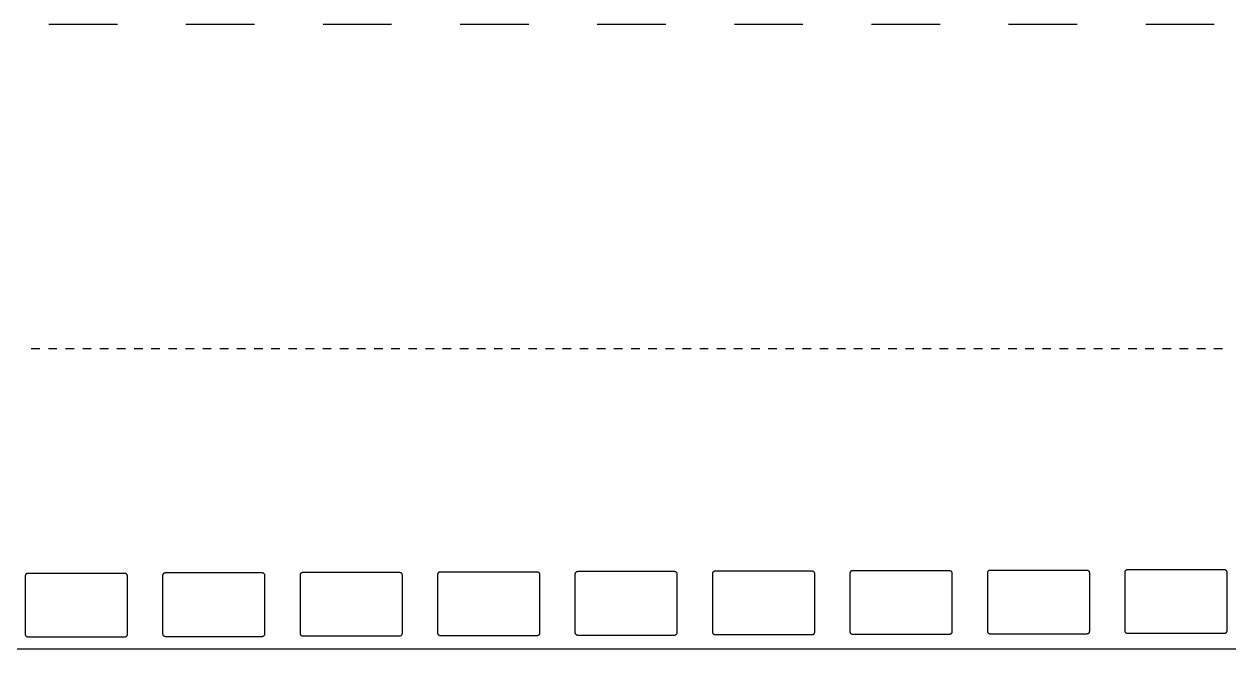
# Model space of a CAD drawing. Extents: x 1 to 211, y 73 to 297.
# Drawn here: x 78.6 to 148.9, y 258.7 to 295.1 of the extents above; entities that cross this region are included whole.
import ezdxf

# ---------------------------------------------------------------- set-up
doc = ezdxf.new("R2010")
doc.units = 0
doc.layers.add('Layer_1', color=7, linetype='CONTINUOUS')

msp = doc.modelspace()

# ---------------------------------------------------------------- linework, layer by layer
at = {"layer": 'Layer_1', "color": 1}
for points in [[(78.705765, 259.496722), (78.705765, 262.928356)], [(78.857071, 263.079662), (84.487247, 263.079662)], [(84.638553, 262.928356), (84.638553, 259.496722)], [(86.725693, 259.522479), (86.725693, 262.954113)], [(86.876999, 263.105419), (92.507175, 263.105419)], [(92.658481, 262.954113), (92.658481, 259.522479)], [(94.745621, 259.548236), (94.745621, 262.97987)], [(94.896927, 263.131176), (100.527103, 263.131176)], [(100.678409, 262.97987), (100.678409, 259.548236)], [(102.76556, 259.573997), (102.76556, 263.005631)], [(102.916866, 263.156937), (108.547042, 263.156937)], [(108.698348, 263.005631), (108.698348, 259.573997)], [(110.78548, 259.599753), (110.78548, 263.031387)], [(110.936786, 263.182693), (116.566962, 263.182693)], [(116.718268, 263.031387), (116.718268, 259.599753)], [(118.80541, 259.62551), (118.80541, 263.057144)], [(118.956716, 263.20845), (124.586892, 263.20845)], [(124.738198, 263.057144), (124.738198, 259.62551)], [(126.82535, 259.651271), (126.82535, 263.082905)], [(126.976656, 263.234211), (132.606832, 263.234211)], [(132.758138, 263.082905), (132.758138, 259.651271)], [(134.84528, 259.677028), (134.84528, 263.108662)], [(134.996586, 263.259968), (140.626762, 263.259968)], [(140.778068, 263.108662), (140.778068, 259.677028)], [(142.86522, 259.702785), (142.86522, 263.134419)], [(143.016526, 263.285725), (148.646702, 263.285725)], [(148.798008, 263.134419), (148.798008, 259.702785)], [(100.527103, 259.39693), (94.896927, 259.39693)], [(108.547042, 259.422691), (102.916866, 259.422691)], [(116.566962, 259.448447), (110.936786, 259.448447)], [(124.586892, 259.474204), (118.956716, 259.474204)], [(132.606832, 259.499965), (126.976656, 259.499965)], [(140.626762, 259.525722), (134.996586, 259.525722)], [(148.646702, 259.551479), (143.016526, 259.551479)], [(84.487247, 259.345416), (78.857071, 259.345416)], [(92.507175, 259.371173), (86.876999, 259.371173)], [(26.22523, 258.657877), (176.23514, 258.657877)]]:
    msp.add_lwpolyline(points, dxfattribs=at)
for points in [[(78.857071, 263.079662)], [(86.876999, 263.105419)], [(94.896927, 263.131176)], [(102.916866, 263.156937)], [(110.936786, 263.182693)], [(118.956716, 263.20845)], [(126.976656, 263.234211)], [(134.996586, 263.259968)], [(143.016526, 263.285725)]]:
    msp.add_lwpolyline(points, close=True, dxfattribs=at)
at = {"layer": 'Layer_1', "color": 5}
for points, knots in [([(80.0702, 295.10314), (80.507936, 295.10314), (81.390289, 295.10314), (82.723756, 295.10314), (83.619486, 295.10314), (84.0706, 295.10314)], [0, 0, 0, 0, 1.313207, 2.647059, 4.0004, 4.0004, 4.0004, 4.0004]), ([(88.0697, 295.10314), (88.510233, 295.10314), (89.395278, 295.10314), (90.728478, 295.10314), (91.621144, 295.10314), (92.0693, 295.10314)], [0, 0, 0, 0, 1.3216, 2.655133, 3.9996, 3.9996, 3.9996, 3.9996]), ([(96.069, 295.10314), (96.511556, 295.10314), (97.398556, 295.10314), (98.731556, 295.10314), (99.622, 295.10314), (100.068, 295.10314)], [0, 0, 0, 0, 1.327667, 2.661, 3.999, 3.999, 3.999, 3.999]), ([(104.068, 295.10314), (104.512506, 295.10314), (105.401667, 295.10314), (106.735333, 295.10314), (107.624494, 295.10314), (108.069, 295.10314)], [0, 0, 0, 0, 1.333519, 2.667481, 4.001, 4.001, 4.001, 4.001]), ([(112.068, 295.10314), (112.514049, 295.10314), (113.404667, 295.10314), (114.738, 295.10314), (115.625284, 295.10314), (116.068, 295.10314)], [0, 0, 0, 0, 1.338148, 2.671852, 4, 4, 4, 4]), ([(120.069, 295.10314), (120.517049, 295.10314), (121.409667, 295.10314), (122.743, 295.10314), (123.628284, 295.10314), (124.069, 295.10314)], [0, 0, 0, 0, 1.344148, 2.677852, 4, 4, 4, 4]), ([(128.069, 295.10314), (128.519938, 295.10314), (129.415444, 295.10314), (130.748778, 295.10314), (131.631173, 295.10314), (132.069, 295.10314)], [0, 0, 0, 0, 1.352815, 2.686519, 4, 4, 4, 4]), ([(136.068, 295.10314), (136.523679, 295.10314), (137.424, 295.10314), (138.757333, 295.10314), (139.634988, 295.10314), (140.068, 295.10314)], [0, 0, 0, 0, 1.367037, 2.700963, 4, 4, 4, 4]), ([(144.069, 295.10314), (144.53616, 295.10314), (145.448111, 295.10314), (146.781444, 295.10314), (147.647617, 295.10314), (148.069, 295.10314)], [0, 0, 0, 0, 1.401481, 2.735852, 4, 4, 4, 4]), ([(79.0421, 276.1739), (79.097532, 276.1739), (79.208522, 276.1739), (79.375189, 276.1739), (79.486423, 276.1739), (79.5421, 276.1739)], [0, 0, 0, 0, 0.166296, 0.33297, 0.5, 0.5, 0.5, 0.5]), ([(80.0426, 276.1739), (80.098147, 276.1739), (80.209344, 276.1739), (80.376311, 276.1739), (80.487731, 276.1739), (80.5435, 276.1739)], [0, 0, 0, 0, 0.166641, 0.333593, 0.5009, 0.5009, 0.5009, 0.5009]), ([(81.0433, 276.1739), (81.098756, 276.1739), (81.209778, 276.1739), (81.376478, 276.1739), (81.487722, 276.1739), (81.5434, 276.1739)], [0, 0, 0, 0, 0.166367, 0.333067, 0.5001, 0.5001, 0.5001, 0.5001]), ([(82.0435, 276.1739), (82.098956, 276.1739), (82.209978, 276.1739), (82.376678, 276.1739), (82.487922, 276.1739), (82.5436, 276.1739)], [0, 0, 0, 0, 0.166367, 0.333067, 0.5001, 0.5001, 0.5001, 0.5001]), ([(83.0436, 276.1739), (83.09903, 276.1739), (83.21, 276.1739), (83.3766, 276.1739), (83.48777, 276.1739), (83.5434, 276.1739)], [0, 0, 0, 0, 0.166289, 0.332911, 0.4998, 0.4998, 0.4998, 0.4998]), ([(84.0443, 276.1739), (84.09982, 276.1739), (84.210956, 276.1739), (84.377789, 276.1739), (84.489102, 276.1739), (84.5448, 276.1739)], [0, 0, 0, 0, 0.166559, 0.333407, 0.5005, 0.5005, 0.5005, 0.5005]), ([(85.0449, 276.1739), (85.100335, 276.1739), (85.211278, 276.1739), (85.377811, 276.1739), (85.48891, 276.1739), (85.5445, 276.1739)], [0, 0, 0, 0, 0.166304, 0.33283, 0.4996, 0.4996, 0.4996, 0.4996]), ([(86.0448, 276.1739), (86.100378, 276.1739), (86.211622, 276.1739), (86.378622, 276.1739), (86.490044, 276.1739), (86.5458, 276.1739)], [0, 0, 0, 0, 0.166733, 0.333733, 0.501, 0.501, 0.501, 0.501]), ([(87.046, 276.1739), (87.10141, 276.1739), (87.212311, 276.1739), (87.378778, 276.1739), (87.489835, 276.1739), (87.5454, 276.1739)], [0, 0, 0, 0, 0.16623, 0.332704, 0.4994, 0.4994, 0.4994, 0.4994]), ([(88.0452, 276.1739), (88.1007, 276.1739), (88.211767, 276.1739), (88.378467, 276.1739), (88.489667, 276.1739), (88.5453, 276.1739)], [0, 0, 0, 0, 0.1665, 0.3332, 0.5001, 0.5001, 0.5001, 0.5001]), ([(89.0445, 276.1739), (89.100058, 276.1739), (89.211233, 276.1739), (89.3781, 276.1739), (89.489409, 276.1739), (89.5451, 276.1739)], [0, 0, 0, 0, 0.166674, 0.333526, 0.5006, 0.5006, 0.5006, 0.5006]), ([(90.0446, 276.1739), (90.10019, 276.1739), (90.211422, 276.1739), (90.378356, 276.1739), (90.489699, 276.1739), (90.5454, 276.1739)], [0, 0, 0, 0, 0.16677, 0.333696, 0.5008, 0.5008, 0.5008, 0.5008]), ([(91.045, 276.1739), (91.100574, 276.1739), (91.211789, 276.1739), (91.378689, 276.1739), (91.490015, 276.1739), (91.5457, 276.1739)], [0, 0, 0, 0, 0.166722, 0.333644, 0.5007, 0.5007, 0.5007, 0.5007]), ([(92.045, 276.1739), (92.100556, 276.1739), (92.211711, 276.1739), (92.378511, 276.1739), (92.489756, 276.1739), (92.5454, 276.1739)], [0, 0, 0, 0, 0.166667, 0.333467, 0.5004, 0.5004, 0.5004, 0.5004]), ([(93.0455, 276.1739), (93.100989, 276.1739), (93.212011, 276.1739), (93.378611, 276.1739), (93.489722, 276.1739), (93.5453, 276.1739)], [0, 0, 0, 0, 0.166467, 0.333067, 0.4998, 0.4998, 0.4998, 0.4998]), ([(94.0459, 276.1739), (94.101431, 276.1739), (94.212544, 276.1739), (94.379278, 276.1739), (94.49048, 276.1739), (94.5461, 276.1739)], [0, 0, 0, 0, 0.166593, 0.333341, 0.5002, 0.5002, 0.5002, 0.5002]), ([(95.0456, 276.1739), (95.101154, 276.1739), (95.2123, 276.1739), (95.379067, 276.1739), (95.490279, 276.1739), (95.5459, 276.1739)], [0, 0, 0, 0, 0.166663, 0.333437, 0.5003, 0.5003, 0.5003, 0.5003]), ([(96.0467, 276.1739), (96.102221, 276.1739), (96.2133, 276.1739), (96.379967, 276.1739), (96.491112, 276.1739), (96.5467, 276.1739)], [0, 0, 0, 0, 0.166563, 0.333237, 0.5, 0.5, 0.5, 0.5]), ([(97.046, 276.1739), (97.101479, 276.1739), (97.212467, 276.1739), (97.379, 276.1739), (97.490054, 276.1739), (97.5456, 276.1739)], [0, 0, 0, 0, 0.166437, 0.332963, 0.4996, 0.4996, 0.4996, 0.4996]), ([(98.0455, 276.1739), (98.101044, 276.1739), (98.212156, 276.1739), (98.378856, 276.1739), (98.490011, 276.1739), (98.5456, 276.1739)], [0, 0, 0, 0, 0.166633, 0.333333, 0.5001, 0.5001, 0.5001, 0.5001]), ([(99.0459, 276.1739), (99.101469, 276.1739), (99.212622, 276.1739), (99.379389, 276.1739), (99.490586, 276.1739), (99.5462, 276.1739)], [0, 0, 0, 0, 0.166707, 0.333459, 0.5003, 0.5003, 0.5003, 0.5003]), ([(100.047, 276.1739), (100.102432, 276.1739), (100.213444, 276.1739), (100.380111, 276.1739), (100.491346, 276.1739), (100.547, 276.1739)], [0, 0, 0, 0, 0.166296, 0.333037, 0.5, 0.5, 0.5, 0.5]), ([(101.047, 276.1739), (101.10258, 276.1739), (101.213667, 276.1739), (101.380333, 276.1739), (101.49142, 276.1739), (101.547, 276.1739)], [0, 0, 0, 0, 0.166741, 0.333259, 0.5, 0.5, 0.5, 0.5]), ([(102.047, 276.1739), (102.102346, 276.1739), (102.213111, 276.1739), (102.379444, 276.1739), (102.490432, 276.1739), (102.546, 276.1739)], [0, 0, 0, 0, 0.166037, 0.332296, 0.499, 0.499, 0.499, 0.499]), ([(103.046, 276.1739), (103.10158, 276.1739), (103.212667, 276.1739), (103.379333, 276.1739), (103.49042, 276.1739), (103.546, 276.1739)], [0, 0, 0, 0, 0.166741, 0.333259, 0.5, 0.5, 0.5, 0.5]), ([(104.046, 276.1739), (104.10158, 276.1739), (104.212667, 276.1739), (104.379333, 276.1739), (104.49042, 276.1739), (104.546, 276.1739)], [0, 0, 0, 0, 0.166741, 0.333259, 0.5, 0.5, 0.5, 0.5]), ([(105.047, 276.1739), (105.10258, 276.1739), (105.213667, 276.1739), (105.380333, 276.1739), (105.49142, 276.1739), (105.547, 276.1739)], [0, 0, 0, 0, 0.166741, 0.333259, 0.5, 0.5, 0.5, 0.5]), ([(108.046, 276.1739), (108.10158, 276.1739), (108.212667, 276.1739), (108.379333, 276.1739), (108.49042, 276.1739), (108.546, 276.1739)], [0, 0, 0, 0, 0.166741, 0.333259, 0.5, 0.5, 0.5, 0.5]), ([(109.046, 276.1739), (109.10158, 276.1739), (109.212667, 276.1739), (109.379333, 276.1739), (109.49042, 276.1739), (109.546, 276.1739)], [0, 0, 0, 0, 0.166741, 0.333259, 0.5, 0.5, 0.5, 0.5]), ([(110.046, 276.1739), (110.101654, 276.1739), (110.212889, 276.1739), (110.379556, 276.1739), (110.490568, 276.1739), (110.546, 276.1739)], [0, 0, 0, 0, 0.166963, 0.333704, 0.5, 0.5, 0.5, 0.5]), ([(111.046, 276.1739), (111.101568, 276.1739), (111.212556, 276.1739), (111.378889, 276.1739), (111.489654, 276.1739), (111.545, 276.1739)], [0, 0, 0, 0, 0.166704, 0.332963, 0.499, 0.499, 0.499, 0.499]), ([(112.045, 276.1739), (112.10042, 276.1739), (112.211333, 276.1739), (112.377667, 276.1739), (112.48858, 276.1739), (112.544, 276.1739)], [0, 0, 0, 0, 0.166259, 0.332741, 0.499, 0.499, 0.499, 0.499]), ([(113.043, 276.1739), (113.09858, 276.1739), (113.209667, 276.1739), (113.376333, 276.1739), (113.48742, 276.1739), (113.543, 276.1739)], [0, 0, 0, 0, 0.166741, 0.333259, 0.5, 0.5, 0.5, 0.5]), ([(114.044, 276.1739), (114.09958, 276.1739), (114.210667, 276.1739), (114.377333, 276.1739), (114.48842, 276.1739), (114.544, 276.1739)], [0, 0, 0, 0, 0.166741, 0.333259, 0.5, 0.5, 0.5, 0.5]), ([(115.044, 276.1739), (115.09958, 276.1739), (115.210667, 276.1739), (115.377333, 276.1739), (115.48842, 276.1739), (115.544, 276.1739)], [0, 0, 0, 0, 0.166741, 0.333259, 0.5, 0.5, 0.5, 0.5]), ([(116.044, 276.1739), (116.099654, 276.1739), (116.210889, 276.1739), (116.377556, 276.1739), (116.488568, 276.1739), (116.544, 276.1739)], [0, 0, 0, 0, 0.166963, 0.333704, 0.5, 0.5, 0.5, 0.5]), ([(117.045, 276.1739), (117.100568, 276.1739), (117.211556, 276.1739), (117.377889, 276.1739), (117.488654, 276.1739), (117.544, 276.1739)], [0, 0, 0, 0, 0.166704, 0.332963, 0.499, 0.499, 0.499, 0.499]), ([(118.045, 276.1739), (118.100654, 276.1739), (118.211889, 276.1739), (118.378556, 276.1739), (118.489568, 276.1739), (118.545, 276.1739)], [0, 0, 0, 0, 0.166963, 0.333704, 0.5, 0.5, 0.5, 0.5]), ([(119.045, 276.1739), (119.10042, 276.1739), (119.211333, 276.1739), (119.377667, 276.1739), (119.48858, 276.1739), (119.544, 276.1739)], [0, 0, 0, 0, 0.166259, 0.332741, 0.499, 0.499, 0.499, 0.499]), ([(120.043, 276.1739), (120.09858, 276.1739), (120.209667, 276.1739), (120.376333, 276.1739), (120.48742, 276.1739), (120.543, 276.1739)], [0, 0, 0, 0, 0.166741, 0.333259, 0.5, 0.5, 0.5, 0.5]), ([(122.043, 276.1739), (122.098815, 276.1739), (122.210222, 276.1739), (122.377222, 276.1739), (122.488407, 276.1739), (122.544, 276.1739)], [0, 0, 0, 0, 0.167444, 0.334222, 0.501, 0.501, 0.501, 0.501]), ([(123.044, 276.1739), (123.09958, 276.1739), (123.210667, 276.1739), (123.377333, 276.1739), (123.48842, 276.1739), (123.544, 276.1739)], [0, 0, 0, 0, 0.166741, 0.333259, 0.5, 0.5, 0.5, 0.5]), ([(124.044, 276.1739), (124.099654, 276.1739), (124.210889, 276.1739), (124.377556, 276.1739), (124.488568, 276.1739), (124.544, 276.1739)], [0, 0, 0, 0, 0.166963, 0.333704, 0.5, 0.5, 0.5, 0.5]), ([(125.045, 276.1739), (125.10058, 276.1739), (125.211667, 276.1739), (125.378333, 276.1739), (125.48942, 276.1739), (125.545, 276.1739)], [0, 0, 0, 0, 0.166741, 0.333259, 0.5, 0.5, 0.5, 0.5]), ([(126.044, 276.1739), (126.099654, 276.1739), (126.210889, 276.1739), (126.377556, 276.1739), (126.488568, 276.1739), (126.544, 276.1739)], [0, 0, 0, 0, 0.166963, 0.333704, 0.5, 0.5, 0.5, 0.5]), ([(129.045, 276.1739), (129.100568, 276.1739), (129.211556, 276.1739), (129.377889, 276.1739), (129.488654, 276.1739), (129.544, 276.1739)], [0, 0, 0, 0, 0.166704, 0.332963, 0.499, 0.499, 0.499, 0.499]), ([(130.044, 276.1739), (130.099568, 276.1739), (130.210556, 276.1739), (130.376889, 276.1739), (130.487654, 276.1739), (130.543, 276.1739)], [0, 0, 0, 0, 0.166704, 0.332963, 0.499, 0.499, 0.499, 0.499]), ([(131.042, 276.1739), (131.097802, 276.1739), (131.209111, 276.1739), (131.375778, 276.1739), (131.486642, 276.1739), (131.542, 276.1739)], [0, 0, 0, 0, 0.167407, 0.333926, 0.5, 0.5, 0.5, 0.5]), ([(132.042, 276.1739), (132.097802, 276.1739), (132.209111, 276.1739), (132.375778, 276.1739), (132.486642, 276.1739), (132.542, 276.1739)], [0, 0, 0, 0, 0.167407, 0.333926, 0.5, 0.5, 0.5, 0.5]), ([(133.042, 276.1739), (133.097654, 276.1739), (133.208889, 276.1739), (133.375556, 276.1739), (133.486568, 276.1739), (133.542, 276.1739)], [0, 0, 0, 0, 0.166963, 0.333704, 0.5, 0.5, 0.5, 0.5]), ([(134.042, 276.1739), (134.097568, 276.1739), (134.208556, 276.1739), (134.374889, 276.1739), (134.485654, 276.1739), (134.541, 276.1739)], [0, 0, 0, 0, 0.166704, 0.332963, 0.499, 0.499, 0.499, 0.499]), ([(135.042, 276.1739), (135.097568, 276.1739), (135.208556, 276.1739), (135.374889, 276.1739), (135.485654, 276.1739), (135.541, 276.1739)], [0, 0, 0, 0, 0.166704, 0.332963, 0.499, 0.499, 0.499, 0.499]), ([(136.041, 276.1739), (136.096642, 276.1739), (136.207778, 276.1739), (136.374111, 276.1739), (136.484802, 276.1739), (136.54, 276.1739)], [0, 0, 0, 0, 0.166926, 0.333407, 0.499, 0.499, 0.499, 0.499]), ([(137.041, 276.1739), (137.096802, 276.1739), (137.208111, 276.1739), (137.374778, 276.1739), (137.485642, 276.1739), (137.541, 276.1739)], [0, 0, 0, 0, 0.167407, 0.333926, 0.5, 0.5, 0.5, 0.5]), ([(138.041, 276.1739), (138.096568, 276.1739), (138.207556, 276.1739), (138.373889, 276.1739), (138.484654, 276.1739), (138.54, 276.1739)], [0, 0, 0, 0, 0.166704, 0.332963, 0.499, 0.499, 0.499, 0.499]), ([(139.04, 276.1739), (139.095654, 276.1739), (139.206889, 276.1739), (139.373556, 276.1739), (139.484568, 276.1739), (139.54, 276.1739)], [0, 0, 0, 0, 0.166963, 0.333704, 0.5, 0.5, 0.5, 0.5]), ([(140.04, 276.1739), (140.095975, 276.1739), (140.207778, 276.1739), (140.375111, 276.1739), (140.486469, 276.1739), (140.542, 276.1739)], [0, 0, 0, 0, 0.167926, 0.335407, 0.502, 0.502, 0.502, 0.502]), ([(141.042, 276.1739), (141.097802, 276.1739), (141.209111, 276.1739), (141.375778, 276.1739), (141.486642, 276.1739), (141.542, 276.1739)], [0, 0, 0, 0, 0.167407, 0.333926, 0.5, 0.5, 0.5, 0.5]), ([(142.042, 276.1739), (142.097802, 276.1739), (142.209111, 276.1739), (142.375778, 276.1739), (142.486642, 276.1739), (142.542, 276.1739)], [0, 0, 0, 0, 0.167407, 0.333926, 0.5, 0.5, 0.5, 0.5]), ([(143.043, 276.1739), (143.098877, 276.1739), (143.210333, 276.1739), (143.377, 276.1739), (143.48779, 276.1739), (143.543, 276.1739)], [0, 0, 0, 0, 0.16763, 0.33437, 0.5, 0.5, 0.5, 0.5]), ([(144.043, 276.1739), (144.09879, 276.1739), (144.21, 276.1739), (144.376333, 276.1739), (144.486877, 276.1739), (144.542, 276.1739)], [0, 0, 0, 0, 0.16737, 0.33363, 0.499, 0.499, 0.499, 0.499]), ([(145.043, 276.1739), (145.099037, 276.1739), (145.210667, 276.1739), (145.377667, 276.1739), (145.48863, 276.1739), (145.544, 276.1739)], [0, 0, 0, 0, 0.168111, 0.334889, 0.501, 0.501, 0.501, 0.501]), ([(146.044, 276.1739), (146.100037, 276.1739), (146.211667, 276.1739), (146.378667, 276.1739), (146.48963, 276.1739), (146.545, 276.1739)], [0, 0, 0, 0, 0.168111, 0.334889, 0.501, 0.501, 0.501, 0.501]), ([(147.045, 276.1739), (147.101111, 276.1739), (147.212889, 276.1739), (147.379889, 276.1739), (147.490778, 276.1739), (147.546, 276.1739)], [0, 0, 0, 0, 0.168333, 0.335333, 0.501, 0.501, 0.501, 0.501]), ([(148.045, 276.1739), (148.101012, 276.1739), (148.212444, 276.1739), (148.378778, 276.1739), (148.489099, 276.1739), (148.544, 276.1739)], [0, 0, 0, 0, 0.168037, 0.334296, 0.499, 0.499, 0.499, 0.499])]:
    msp.add_open_spline(points, degree=3, knots=knots, dxfattribs=at)
for points in [[(106.046, 276.1739), (106.101667, 276.1739), (106.213, 276.1739), (106.38, 276.1739), (106.491333, 276.1739), (106.547, 276.1739)], [(107.046, 276.1739), (107.101667, 276.1739), (107.213, 276.1739), (107.38, 276.1739), (107.491333, 276.1739), (107.547, 276.1739)], [(121.043, 276.1739), (121.098667, 276.1739), (121.21, 276.1739), (121.377, 276.1739), (121.488333, 276.1739), (121.544, 276.1739)], [(127.044, 276.1739), (127.099667, 276.1739), (127.211, 276.1739), (127.378, 276.1739), (127.489333, 276.1739), (127.545, 276.1739)], [(128.044, 276.1739), (128.099667, 276.1739), (128.211, 276.1739), (128.378, 276.1739), (128.489333, 276.1739), (128.545, 276.1739)]]:
    msp.add_open_spline(points, degree=3, dxfattribs=at)
at = {"layer": 'Layer_1', "color": 1}
for points, knots in [([(78.705765, 262.928356), (78.706774, 262.941597), (78.708783, 262.96797), (78.724658, 263.004865), (78.748812, 263.036615), (78.780562, 263.060769), (78.817457, 263.076644), (78.84383, 263.078653), (78.857071, 263.079662)], [0, 0, 0, 0, 0.039608, 0.078889, 0.118497, 0.158105, 0.197385, 0.236994, 0.236994, 0.236994, 0.236994]), ([(84.487247, 263.079662), (84.500488, 263.078653), (84.526861, 263.076644), (84.563756, 263.060769), (84.595506, 263.036615), (84.619659, 263.004865), (84.635535, 262.96797), (84.637544, 262.941597), (84.638553, 262.928356)], [0, 0, 0, 0, 0.039608, 0.078889, 0.118497, 0.158105, 0.197385, 0.236994, 0.236994, 0.236994, 0.236994]), ([(86.725693, 262.954113), (86.726702, 262.967354), (86.728711, 262.993727), (86.744586, 263.030622), (86.76874, 263.062372), (86.80049, 263.086526), (86.837385, 263.102401), (86.863758, 263.10441), (86.876999, 263.105419)], [0, 0, 0, 0, 0.039608, 0.078889, 0.118497, 0.158105, 0.197385, 0.236994, 0.236994, 0.236994, 0.236994]), ([(92.507175, 263.105419), (92.520416, 263.10441), (92.546789, 263.102401), (92.583684, 263.086526), (92.615434, 263.062372), (92.639587, 263.030622), (92.655463, 262.993727), (92.657472, 262.967354), (92.658481, 262.954113)], [0, 0, 0, 0, 0.039608, 0.078889, 0.118497, 0.158105, 0.197385, 0.236994, 0.236994, 0.236994, 0.236994]), ([(94.745621, 262.97987), (94.74663, 262.993111), (94.748639, 263.019484), (94.764514, 263.056379), (94.788668, 263.088129), (94.820418, 263.112283), (94.857313, 263.128158), (94.883686, 263.130167), (94.896927, 263.131176)], [0, 0, 0, 0, 0.039608, 0.078889, 0.118497, 0.158105, 0.197385, 0.236994, 0.236994, 0.236994, 0.236994]), ([(100.527103, 263.131176), (100.553615, 263.127014), (100.605855, 263.118814), (100.666047, 263.058622), (100.674247, 263.006383), (100.678409, 262.97987)], [0, 0, 0, 0, 0.079112, 0.155877, 0.234989, 0.234989, 0.234989, 0.234989]), ([(102.76556, 263.005631), (102.766569, 263.018872), (102.768578, 263.045245), (102.784453, 263.08214), (102.808607, 263.11389), (102.840357, 263.138044), (102.877252, 263.153919), (102.903625, 263.155928), (102.916866, 263.156937)], [0, 0, 0, 0, 0.039608, 0.078889, 0.118497, 0.158105, 0.197385, 0.236994, 0.236994, 0.236994, 0.236994]), ([(108.547042, 263.156937), (108.560283, 263.155928), (108.586656, 263.153919), (108.623551, 263.138044), (108.655301, 263.11389), (108.679454, 263.08214), (108.69533, 263.045245), (108.697339, 263.018872), (108.698348, 263.005631)], [0, 0, 0, 0, 0.039608, 0.078889, 0.118497, 0.158105, 0.197385, 0.236994, 0.236994, 0.236994, 0.236994]), ([(110.78548, 263.031387), (110.786489, 263.044628), (110.788498, 263.071001), (110.804373, 263.107896), (110.828527, 263.139646), (110.860277, 263.1638), (110.897172, 263.179675), (110.923545, 263.181684), (110.936786, 263.182693)], [0, 0, 0, 0, 0.039608, 0.078889, 0.118497, 0.158105, 0.197385, 0.236994, 0.236994, 0.236994, 0.236994]), ([(116.566962, 263.182693), (116.580203, 263.181684), (116.606576, 263.179675), (116.643471, 263.1638), (116.675221, 263.139646), (116.699374, 263.107896), (116.71525, 263.071001), (116.717259, 263.044628), (116.718268, 263.031387)], [0, 0, 0, 0, 0.039608, 0.078889, 0.118497, 0.158105, 0.197385, 0.236994, 0.236994, 0.236994, 0.236994]), ([(118.80541, 263.057144), (118.806419, 263.070385), (118.808428, 263.096758), (118.824303, 263.133653), (118.848457, 263.165403), (118.880207, 263.189557), (118.917102, 263.205432), (118.943475, 263.207441), (118.956716, 263.20845)], [0, 0, 0, 0, 0.039608, 0.078889, 0.118497, 0.158105, 0.197385, 0.236994, 0.236994, 0.236994, 0.236994]), ([(124.586892, 263.20845), (124.600133, 263.207441), (124.626506, 263.205432), (124.663401, 263.189557), (124.695151, 263.165403), (124.719304, 263.133653), (124.73518, 263.096758), (124.737189, 263.070385), (124.738198, 263.057144)], [0, 0, 0, 0, 0.039608, 0.078889, 0.118497, 0.158105, 0.197385, 0.236994, 0.236994, 0.236994, 0.236994]), ([(126.82535, 263.082905), (126.826359, 263.096146), (126.828368, 263.122519), (126.844243, 263.159414), (126.868397, 263.191164), (126.900147, 263.215318), (126.937042, 263.231193), (126.963415, 263.233202), (126.976656, 263.234211)], [0, 0, 0, 0, 0.039608, 0.078889, 0.118497, 0.158105, 0.197385, 0.236994, 0.236994, 0.236994, 0.236994]), ([(132.606832, 263.234211), (132.620073, 263.233202), (132.646446, 263.231193), (132.683341, 263.215318), (132.715091, 263.191164), (132.739244, 263.159414), (132.75512, 263.122519), (132.757129, 263.096146), (132.758138, 263.082905)], [0, 0, 0, 0, 0.039608, 0.078889, 0.118497, 0.158105, 0.197385, 0.236994, 0.236994, 0.236994, 0.236994]), ([(134.84528, 263.108662), (134.846289, 263.121903), (134.848298, 263.148276), (134.864173, 263.185171), (134.888327, 263.216921), (134.920077, 263.241075), (134.956972, 263.25695), (134.983345, 263.258959), (134.996586, 263.259968)], [0, 0, 0, 0, 0.039608, 0.078889, 0.118497, 0.158105, 0.197385, 0.236994, 0.236994, 0.236994, 0.236994]), ([(140.626762, 263.259968), (140.640003, 263.258959), (140.666376, 263.25695), (140.703271, 263.241075), (140.735021, 263.216921), (140.759174, 263.185171), (140.77505, 263.148276), (140.777059, 263.121903), (140.778068, 263.108662)], [0, 0, 0, 0, 0.039608, 0.078889, 0.118497, 0.158105, 0.197385, 0.236994, 0.236994, 0.236994, 0.236994]), ([(142.86522, 263.134419), (142.866229, 263.14766), (142.868238, 263.174033), (142.884113, 263.210928), (142.908267, 263.242678), (142.940017, 263.266832), (142.976912, 263.282707), (143.003285, 263.284716), (143.016526, 263.285725)], [0, 0, 0, 0, 0.039608, 0.078889, 0.118497, 0.158105, 0.197385, 0.236994, 0.236994, 0.236994, 0.236994]), ([(148.646702, 263.285725), (148.659943, 263.284716), (148.686316, 263.282707), (148.723211, 263.266832), (148.754961, 263.242678), (148.779114, 263.210928), (148.79499, 263.174033), (148.796999, 263.14766), (148.798008, 263.134419)], [0, 0, 0, 0, 0.039608, 0.078889, 0.118497, 0.158105, 0.197385, 0.236994, 0.236994, 0.236994, 0.236994]), ([(78.857071, 259.345416), (78.84383, 259.346424), (78.817457, 259.348433), (78.780562, 259.364309), (78.748812, 259.388463), (78.724658, 259.420213), (78.708783, 259.457108), (78.706774, 259.483481), (78.705765, 259.496722)], [0, 0, 0, 0, 0.039608, 0.078889, 0.118497, 0.158105, 0.197385, 0.236994, 0.236994, 0.236994, 0.236994]), ([(84.638553, 259.496722), (84.637544, 259.483481), (84.635535, 259.457108), (84.619659, 259.420213), (84.595506, 259.388463), (84.563756, 259.364309), (84.526861, 259.348433), (84.500488, 259.346424), (84.487247, 259.345416)], [0, 0, 0, 0, 0.039608, 0.078889, 0.118497, 0.158105, 0.197385, 0.236994, 0.236994, 0.236994, 0.236994]), ([(86.876999, 259.371173), (86.863758, 259.372181), (86.837385, 259.37419), (86.80049, 259.390066), (86.76874, 259.41422), (86.744586, 259.44597), (86.728711, 259.482865), (86.726702, 259.509238), (86.725693, 259.522479)], [0, 0, 0, 0, 0.039608, 0.078889, 0.118497, 0.158105, 0.197385, 0.236994, 0.236994, 0.236994, 0.236994]), ([(92.658481, 259.522479), (92.657472, 259.509238), (92.655463, 259.482865), (92.639587, 259.44597), (92.615434, 259.41422), (92.583684, 259.390066), (92.546789, 259.37419), (92.520416, 259.372181), (92.507175, 259.371173)], [0, 0, 0, 0, 0.039608, 0.078889, 0.118497, 0.158105, 0.197385, 0.236994, 0.236994, 0.236994, 0.236994]), ([(94.896927, 259.39693), (94.883686, 259.397938), (94.857313, 259.399947), (94.820418, 259.415823), (94.788668, 259.439977), (94.764514, 259.471727), (94.748639, 259.508622), (94.74663, 259.534995), (94.745621, 259.548236)], [0, 0, 0, 0, 0.039608, 0.078889, 0.118497, 0.158105, 0.197385, 0.236994, 0.236994, 0.236994, 0.236994]), ([(100.678409, 259.548236), (100.674247, 259.521723), (100.666047, 259.469484), (100.605855, 259.409291), (100.553615, 259.401091), (100.527103, 259.39693)], [0, 0, 0, 0, 0.079112, 0.155877, 0.234989, 0.234989, 0.234989, 0.234989]), ([(102.916866, 259.422691), (102.903625, 259.423699), (102.877252, 259.425708), (102.840357, 259.441584), (102.808607, 259.465738), (102.784453, 259.497488), (102.768578, 259.534383), (102.766569, 259.560756), (102.76556, 259.573997)], [0, 0, 0, 0, 0.039608, 0.078889, 0.118497, 0.158105, 0.197385, 0.236994, 0.236994, 0.236994, 0.236994]), ([(108.698348, 259.573997), (108.697339, 259.560756), (108.69533, 259.534383), (108.679454, 259.497488), (108.655301, 259.465738), (108.623551, 259.441584), (108.586656, 259.425708), (108.560283, 259.423699), (108.547042, 259.422691)], [0, 0, 0, 0, 0.039608, 0.078889, 0.118497, 0.158105, 0.197385, 0.236994, 0.236994, 0.236994, 0.236994]), ([(110.936786, 259.448447), (110.923545, 259.449455), (110.897172, 259.451464), (110.860277, 259.46734), (110.828527, 259.491494), (110.804373, 259.523244), (110.788498, 259.560139), (110.786489, 259.586512), (110.78548, 259.599753)], [0, 0, 0, 0, 0.039608, 0.078889, 0.118497, 0.158105, 0.197385, 0.236994, 0.236994, 0.236994, 0.236994]), ([(116.718268, 259.599753), (116.717259, 259.586512), (116.71525, 259.560139), (116.699374, 259.523244), (116.675221, 259.491494), (116.643471, 259.46734), (116.606576, 259.451464), (116.580203, 259.449455), (116.566962, 259.448447)], [0, 0, 0, 0, 0.039608, 0.078889, 0.118497, 0.158105, 0.197385, 0.236994, 0.236994, 0.236994, 0.236994]), ([(118.956716, 259.474204), (118.943475, 259.475212), (118.917102, 259.477221), (118.880207, 259.493097), (118.848457, 259.517251), (118.824303, 259.549001), (118.808428, 259.585896), (118.806419, 259.612269), (118.80541, 259.62551)], [0, 0, 0, 0, 0.039608, 0.078889, 0.118497, 0.158105, 0.197385, 0.236994, 0.236994, 0.236994, 0.236994]), ([(124.738198, 259.62551), (124.737189, 259.612269), (124.73518, 259.585896), (124.719304, 259.549001), (124.695151, 259.517251), (124.663401, 259.493097), (124.626506, 259.477221), (124.600133, 259.475212), (124.586892, 259.474204)], [0, 0, 0, 0, 0.039608, 0.078889, 0.118497, 0.158105, 0.197385, 0.236994, 0.236994, 0.236994, 0.236994]), ([(126.976656, 259.499965), (126.963415, 259.500973), (126.937042, 259.502982), (126.900147, 259.518858), (126.868397, 259.543012), (126.844243, 259.574762), (126.828368, 259.611657), (126.826359, 259.63803), (126.82535, 259.651271)], [0, 0, 0, 0, 0.039608, 0.078889, 0.118497, 0.158105, 0.197385, 0.236994, 0.236994, 0.236994, 0.236994]), ([(132.758138, 259.651271), (132.757129, 259.63803), (132.75512, 259.611657), (132.739244, 259.574762), (132.715091, 259.543012), (132.683341, 259.518858), (132.646446, 259.502982), (132.620073, 259.500973), (132.606832, 259.499965)], [0, 0, 0, 0, 0.039608, 0.078889, 0.118497, 0.158105, 0.197385, 0.236994, 0.236994, 0.236994, 0.236994]), ([(134.996586, 259.525722), (134.983345, 259.52673), (134.956972, 259.528739), (134.920077, 259.544615), (134.888327, 259.568769), (134.864173, 259.600519), (134.848298, 259.637414), (134.846289, 259.663787), (134.84528, 259.677028)], [0, 0, 0, 0, 0.039608, 0.078889, 0.118497, 0.158105, 0.197385, 0.236994, 0.236994, 0.236994, 0.236994]), ([(140.778068, 259.677028), (140.777059, 259.663787), (140.77505, 259.637414), (140.759174, 259.600519), (140.735021, 259.568769), (140.703271, 259.544615), (140.666376, 259.528739), (140.640003, 259.52673), (140.626762, 259.525722)], [0, 0, 0, 0, 0.039608, 0.078889, 0.118497, 0.158105, 0.197385, 0.236994, 0.236994, 0.236994, 0.236994]), ([(143.016526, 259.551479), (143.003285, 259.552487), (142.976912, 259.554496), (142.940017, 259.570372), (142.908267, 259.594526), (142.884113, 259.626276), (142.868238, 259.663171), (142.866229, 259.689544), (142.86522, 259.702785)], [0, 0, 0, 0, 0.039608, 0.078889, 0.118497, 0.158105, 0.197385, 0.236994, 0.236994, 0.236994, 0.236994]), ([(148.798008, 259.702785), (148.796999, 259.689544), (148.79499, 259.663171), (148.779114, 259.626276), (148.754961, 259.594526), (148.723211, 259.570372), (148.686316, 259.554496), (148.659943, 259.552487), (148.646702, 259.551479)], [0, 0, 0, 0, 0.039608, 0.078889, 0.118497, 0.158105, 0.197385, 0.236994, 0.236994, 0.236994, 0.236994])]:
    msp.add_open_spline(points, degree=3, knots=knots, dxfattribs=at)

doc.saveas('drawing.dxf')
